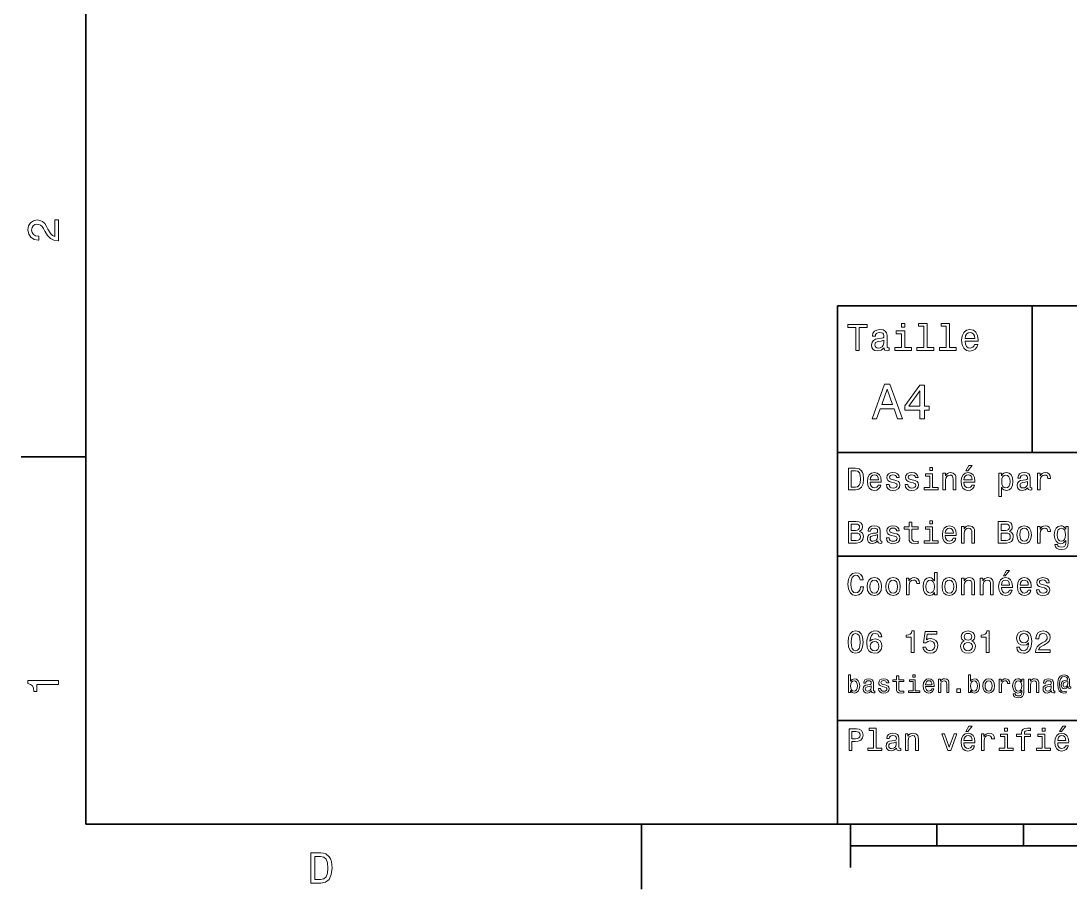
# Model space of a CAD drawing. Extents: x 0 to 297, y 0 to 210.
# Drawn here: x 2.5 to 124, y 2.5 to 103 of the extents above; entities that cross this region are included whole.
import ezdxf

# ---------------------------------------------------------------- set-up
doc = ezdxf.new("R2010")
doc.units = 0

msp = doc.modelspace()

# ---------------------------------------------------------------- linework, layer by layer
at = {"color": 7, "lineweight": 35}
for p, q in [((10, 200), (10, 10)), ((97, 10), (97, 70)), ((97, 70), (287, 70)), ((97, 53), (162, 53)), ((97, 41), (162, 41)), ((97, 22), (162, 22)), ((10, 10), (287, 10)), ((97, 10), (287, 10)), ((98.5, 7.5), (198.5, 7.5))]:
    msp.add_line(p, q, dxfattribs=at)
at = {"color": 7, "lineweight": 35, "ltscale": 0.425}
msp.add_line((119.5, 53), (119.5, 70), dxfattribs=at)
at = {"color": 7, "lineweight": 35, "ltscale": 0.1875}
for p, q in [((10, 52.5), (2.5, 52.5)), ((74.300003, 10), (74.300003, 2.5))]:
    msp.add_line(p, q, dxfattribs=at)
at = {"color": 7, "lineweight": 35, "ltscale": 0.125}
msp.add_line((98.5, 10), (98.5, 5), dxfattribs=at)
at = {"color": 7, "lineweight": 35, "ltscale": 0.0625}
for p, q in [((108.5, 10), (108.5, 7.5)), ((118.5, 10), (118.5, 7.5))]:
    msp.add_line(p, q, dxfattribs=at)
at = {"color": 7, "lineweight": 13}
for points in [[(6.833213, 77.519447), (6.833213, 79.925072), (6.399496, 79.925072), (6.399496, 78.023773), (6.162464, 78.129684), (5.965778, 78.311241), (5.607709, 78.871033), (5.456412, 79.168587), (5.239553, 79.501442), (4.987392, 79.738472), (4.689842, 79.874641), (4.351945, 79.925072), (3.928314, 79.839333), (3.595461, 79.602303), (3.383646, 79.239189), (3.307997, 78.770172), (3.393732, 78.286018), (3.630764, 77.91787), (4.009006, 77.680832), (4.508286, 77.600143), (4.578891, 77.600143), (4.578891, 78.059074), (4.538545, 78.059074), (4.195605, 78.104462), (3.943444, 78.240631), (3.782061, 78.457489), (3.726585, 78.744957), (3.777017, 79.03746), (3.903098, 79.254318), (4.099784, 79.395531), (4.346902, 79.445961), (4.578891, 79.41066), (4.775577, 79.314842), (4.947046, 79.153458), (5.098343, 78.931557), (5.259727, 78.634003), (5.572406, 78.139771), (5.90526, 77.791786), (6.308718, 77.585014), (6.818084, 77.519447)], [(99.102303, 64.837173), (99.5, 64.837173), (99.5, 67.47406), (100.407784, 67.47406), (100.407784, 67.837173), (98.190201, 67.837173), (98.190201, 67.47406), (99.102303, 67.47406)], [(102.387611, 65.139771), (102.387611, 65.126801), (102.409225, 64.979828), (102.47406, 64.876076), (102.746399, 64.793945), (102.958214, 64.828529), (102.958214, 65.122475), (102.867432, 65.109505), (102.746399, 65.165703), (102.724785, 65.338615), (102.724785, 66.540344), (102.672913, 66.84726), (102.521614, 67.0634), (102.257927, 67.193085), (101.886169, 67.240631), (101.523056, 67.188759), (101.255043, 67.041786), (101.086456, 66.812675), (101.030258, 66.510086), (101.030258, 66.484146), (101.371758, 66.484146), (101.402016, 66.665703), (101.497116, 66.795387), (101.65274, 66.873199), (101.873199, 66.903458), (102.085014, 66.881844), (102.236313, 66.817001), (102.327087, 66.704605), (102.357346, 66.548988), (102.340057, 66.367432), (102.270897, 66.276657), (102.097984, 66.233429), (101.773773, 66.198845), (101.402016, 66.121033), (101.138329, 65.982704), (100.982712, 65.766571), (100.935158, 65.446686), (100.978386, 65.161385), (101.112389, 64.949562), (101.328529, 64.815559), (101.626801, 64.768013), (102.028816, 64.858788)], [(104.773773, 65.157059), (104.773773, 67.080688), (103.796829, 67.080688), (103.796829, 66.756485), (104.393372, 66.756485), (104.393372, 65.157059), (103.615273, 65.157059), (103.615273, 64.837173), (105.560516, 64.837173), (105.560516, 65.157059)], [(104.786743, 67.940918), (104.384727, 67.940918), (104.384727, 67.508644), (104.786743, 67.508644)], [(106.969742, 67.621033), (106.969742, 65.157059), (106.187317, 65.157059), (106.187317, 64.837173), (108.128242, 64.837173), (108.128242, 65.157059), (107.350143, 65.157059), (107.350143, 67.940918), (106.373199, 67.940918), (106.373199, 67.621033)], [(109.572044, 67.621033), (109.572044, 65.157059), (108.789627, 65.157059), (108.789627, 64.837173), (110.730545, 64.837173), (110.730545, 65.157059), (109.952454, 65.157059), (109.952454, 67.940918), (108.975502, 67.940918), (108.975502, 67.621033)], [(111.750717, 65.887604), (113.272339, 65.887604), (113.276657, 66.064842), (113.207497, 66.561958), (113.017288, 66.933716), (112.714699, 67.158501), (112.312683, 67.240631), (111.919312, 67.154175), (111.616714, 66.912102), (111.422188, 66.51873), (111.353027, 66), (111.41787, 65.4683), (111.612396, 65.079247), (111.91066, 64.837173), (112.299713, 64.755043), (112.636887, 64.811234), (112.913544, 64.958214), (113.116714, 65.191643), (113.233429, 65.502876), (112.857346, 65.502876), (112.779541, 65.329971), (112.667145, 65.200287), (112.34726, 65.096542), (112.100868, 65.144089), (111.914986, 65.295387), (111.793945, 65.541786), (111.750717, 65.874634)], [(111.750717, 66.207489), (111.798271, 66.50576), (111.914986, 66.726219), (112.092216, 66.860229), (112.325653, 66.907776), (112.554756, 66.860229), (112.731987, 66.726219), (112.840057, 66.50576), (112.878967, 66.207489)], [(102.344383, 65.649857), (102.292511, 65.425072), (102.154182, 65.252159), (101.946686, 65.139771), (101.691643, 65.100861), (101.527374, 65.122475), (101.41066, 65.191643), (101.337173, 65.312675), (101.315559, 65.481262), (101.332855, 65.632561), (101.402016, 65.740631), (101.678673, 65.861671), (102.028816, 65.913544), (102.344383, 66.017288)], [(100.982712, 56.9049), (101.51297, 56.9049), (101.933716, 58.080692), (103.530258, 58.080692), (103.951012, 56.9049), (104.492798, 56.9049), (103.028816, 60.910664), (102.440926, 60.910664)], [(106.521614, 56.9049), (107.040344, 56.9049), (107.040344, 57.896255), (107.610954, 57.896255), (107.610954, 58.357349), (107.040344, 58.357349), (107.040344, 60.818443), (106.515854, 60.818443), (104.763687, 58.403458), (104.763687, 57.896255), (106.521614, 57.896255)], [(102.118156, 58.570606), (102.734871, 60.334293), (103.351585, 58.570606)], [(105.247841, 58.357349), (106.521614, 60.149857), (106.521614, 58.357349)], [(99.080688, 51.190563), (98.248558, 51.190563), (98.248558, 48.690563), (99.080688, 48.690563), (99.473343, 48.769814), (99.765129, 49.011169), (99.945244, 49.40382), (100.010086, 49.940563), (99.952446, 50.488113), (99.880402, 50.70425), (99.779541, 50.877163), (99.487755, 51.111313), (99.296829, 51.168949)], [(107.992798, 51.27702), (107.657784, 51.27702), (107.657784, 50.916786), (107.992798, 50.916786)], [(111.84726, 50.88797), (112.059799, 50.88797), (112.560516, 51.500362), (112.207489, 51.500362)], [(99.055473, 50.891571), (99.329254, 50.837536), (99.516571, 50.671829), (99.628242, 50.376442), (99.664268, 49.940563), (99.624641, 49.519093), (99.51297, 49.223705), (99.322044, 49.047192), (99.055473, 48.989555), (98.583572, 48.989555), (98.583572, 50.891571)], [(100.784584, 49.565922), (102.052597, 49.565922), (102.056198, 49.713619), (101.998558, 50.127884), (101.840057, 50.437683), (101.587898, 50.625), (101.252884, 50.693443), (100.925072, 50.621399), (100.672913, 50.41967), (100.510803, 50.091862), (100.453171, 49.659584), (100.507202, 49.216499), (100.669312, 48.892292), (100.91787, 48.690563), (101.242073, 48.62212), (101.523056, 48.668949), (101.753601, 48.791428), (101.922913, 48.98595), (102.020172, 49.245319), (101.706772, 49.245319), (101.64193, 49.101227), (101.548271, 48.993156), (101.2817, 48.9067), (101.07637, 48.946327), (100.921471, 49.072407), (100.820602, 49.27774), (100.784584, 49.555115)], [(100.784584, 49.832493), (100.824211, 50.081055), (100.921471, 50.264771), (101.069168, 50.376442), (101.263687, 50.416069), (101.454613, 50.376442), (101.602303, 50.264771), (101.69236, 50.081055), (101.724785, 49.832493)], [(103.623199, 49.818085), (103.317001, 49.890129), (103.090057, 49.972984), (103.014412, 50.142292), (103.036026, 50.261169), (103.111671, 50.347622), (103.234146, 50.401657), (103.41066, 50.423271), (103.579971, 50.401657), (103.713257, 50.336815), (103.799713, 50.239555), (103.835732, 50.109871), (104.145531, 50.109871), (104.145531, 50.117077), (104.091499, 50.351227), (103.943802, 50.534943), (103.713257, 50.650219), (103.41066, 50.693443), (103.104469, 50.650219), (102.881126, 50.531342), (102.740631, 50.354828), (102.697403, 50.131485), (102.729828, 49.915348), (102.830688, 49.76405), (102.996399, 49.655983), (103.237755, 49.580334), (103.590775, 49.493877), (103.806915, 49.40382), (103.864555, 49.331772), (103.886169, 49.223705), (103.853745, 49.09042), (103.767288, 48.989555), (103.626801, 48.924713), (103.439484, 48.903099), (103.241356, 48.924713), (103.09726, 49.000362), (103, 49.122841), (102.960373, 49.292149), (102.654175, 49.292149), (102.704613, 49.003963), (102.852303, 48.795029), (103.086456, 48.668949), (103.41066, 48.62212), (103.749283, 48.668949), (103.997841, 48.795029), (104.149139, 48.996758), (104.203171, 49.259727), (104.163544, 49.486671), (104.051872, 49.641571), (103.868156, 49.742435)], [(105.791786, 49.818085), (105.485588, 49.890129), (105.258644, 49.972984), (105.182999, 50.142292), (105.204613, 50.261169), (105.280258, 50.347622), (105.40274, 50.401657), (105.579254, 50.423271), (105.748558, 50.401657), (105.881844, 50.336815), (105.9683, 50.239555), (106.004326, 50.109871), (106.314117, 50.109871), (106.314117, 50.117077), (106.260086, 50.351227), (106.112396, 50.534943), (105.881844, 50.650219), (105.579254, 50.693443), (105.273056, 50.650219), (105.049713, 50.531342), (104.909225, 50.354828), (104.865997, 50.131485), (104.898415, 49.915348), (104.999283, 49.76405), (105.164986, 49.655983), (105.406342, 49.580334), (105.759369, 49.493877), (105.975502, 49.40382), (106.033142, 49.331772), (106.054756, 49.223705), (106.022339, 49.09042), (105.935883, 48.989555), (105.795387, 48.924713), (105.60807, 48.903099), (105.409943, 48.924713), (105.265854, 49.000362), (105.168587, 49.122841), (105.12896, 49.292149), (104.822769, 49.292149), (104.873199, 49.003963), (105.020897, 48.795029), (105.255043, 48.668949), (105.579254, 48.62212), (105.91787, 48.668949), (106.166428, 48.795029), (106.317726, 48.996758), (106.371758, 49.259727), (106.33213, 49.486671), (106.220459, 49.641571), (106.036743, 49.742435)], [(107.981987, 48.957134), (107.981987, 50.560158), (107.16787, 50.560158), (107.16787, 50.289986), (107.664986, 50.289986), (107.664986, 48.957134), (107.016571, 48.957134), (107.016571, 48.690563), (108.637611, 48.690563), (108.637611, 48.957134)], [(109.181557, 48.690563), (109.498558, 48.690563), (109.498558, 49.807278), (109.530983, 50.063042), (109.635445, 50.250362), (109.797546, 50.365635), (110.013687, 50.408863), (110.1866, 50.372841), (110.29467, 50.275578), (110.348701, 50.113472), (110.366714, 49.897335), (110.366714, 48.690563), (110.683716, 48.690563), (110.683716, 49.962177), (110.669312, 50.217941), (110.604469, 50.430477), (110.39193, 50.625), (110.060516, 50.693443), (109.876801, 50.668228), (109.721901, 50.599785), (109.588615, 50.484512), (109.484146, 50.329613), (109.484146, 50.625), (109.181557, 50.625)], [(111.627518, 49.565922), (112.895531, 49.565922), (112.899132, 49.713619), (112.841499, 50.127884), (112.682999, 50.437683), (112.430832, 50.625), (112.095825, 50.693443), (111.768013, 50.621399), (111.515854, 50.41967), (111.353745, 50.091862), (111.296112, 49.659584), (111.350143, 49.216499), (111.512245, 48.892292), (111.760803, 48.690563), (112.085014, 48.62212), (112.365997, 48.668949), (112.596542, 48.791428), (112.765854, 48.98595), (112.863113, 49.245319), (112.549713, 49.245319), (112.484871, 49.101227), (112.391212, 48.993156), (112.124641, 48.9067), (111.919312, 48.946327), (111.764412, 49.072407), (111.663544, 49.27774), (111.627518, 49.555115)], [(111.627518, 49.832493), (111.667145, 50.081055), (111.764412, 50.264771), (111.912102, 50.376442), (112.106628, 50.416069), (112.297546, 50.376442), (112.445244, 50.264771), (112.535301, 50.081055), (112.567726, 49.832493)], [(115.986313, 50.326012), (115.986313, 50.625), (115.669312, 50.625), (115.669312, 47.941284), (115.986313, 47.941284), (115.986313, 48.98595), (116.097984, 48.816643), (116.22406, 48.704971), (116.541069, 48.62212), (116.843658, 48.690563), (117.081413, 48.895893), (117.236313, 49.2201), (117.293945, 49.659584), (117.236313, 50.095463), (117.081413, 50.41967), (116.843658, 50.621399), (116.541069, 50.693443), (116.368156, 50.671829), (116.220459, 50.603386), (116.094383, 50.488113)], [(116.48703, 48.9067), (116.274498, 48.953533), (116.119598, 49.097622), (116.022339, 49.331772), (115.989914, 49.659584), (116.022339, 49.983791), (116.119598, 50.217941), (116.274498, 50.358429), (116.48703, 50.408863), (116.681557, 50.358429), (116.836456, 50.21434), (116.933716, 49.98019), (116.969742, 49.659584), (116.933716, 49.335377), (116.836456, 49.097622), (116.681557, 48.953533)], [(119.005043, 48.942726), (119.005043, 48.931919), (119.023056, 48.809441), (119.077087, 48.722984), (119.304031, 48.654541), (119.480545, 48.683357), (119.480545, 48.928314), (119.4049, 48.917507), (119.304031, 48.96434), (119.286026, 49.108429), (119.286026, 50.109871), (119.242798, 50.365635), (119.116714, 50.54575), (118.896973, 50.65382), (118.587173, 50.693443), (118.284584, 50.650219), (118.061241, 50.52774), (117.920746, 50.336815), (117.873917, 50.084656), (117.873917, 50.063042), (118.158501, 50.063042), (118.183716, 50.21434), (118.26297, 50.322407), (118.392654, 50.387249), (118.57637, 50.412464), (118.752884, 50.394455), (118.878967, 50.34042), (118.954613, 50.246758), (118.979828, 50.117077), (118.965416, 49.965778), (118.907784, 49.890129), (118.763687, 49.854107), (118.493515, 49.825291), (118.183716, 49.760448), (117.963974, 49.645176), (117.834297, 49.465057), (117.79467, 49.19849), (117.830688, 48.960735), (117.942368, 48.784222), (118.122482, 48.67255), (118.37104, 48.632927), (118.706055, 48.708576)], [(120.143372, 48.690563), (120.460373, 48.690563), (120.460373, 49.796471), (120.492798, 50.063042), (120.590057, 50.253963), (120.748558, 50.369236), (120.961098, 50.408863), (121.119598, 50.383648), (121.238472, 50.3116), (121.310516, 50.189121), (121.335739, 50.023415), (121.656342, 50.023415), (121.613113, 50.315205), (121.49424, 50.524136), (121.296112, 50.650219), (121.02594, 50.693443), (120.842224, 50.664627), (120.683716, 50.592579), (120.543228, 50.4701), (120.431557, 50.304398), (120.431557, 50.625), (120.143372, 50.625)], [(118.969025, 49.367798), (118.925797, 49.180477), (118.810516, 49.036385), (118.637611, 48.942726), (118.425072, 48.910305), (118.288185, 48.928314), (118.190926, 48.98595), (118.129684, 49.086815), (118.111671, 49.227306), (118.126083, 49.353386), (118.183716, 49.443443), (118.414268, 49.544312), (118.706055, 49.587536), (118.969025, 49.673992)], [(99.534584, 43.881844), (99.786743, 44.090778), (99.851585, 44.231266), (99.873199, 44.404179), (99.82637, 44.674351), (99.685883, 44.868874), (99.458931, 44.987751), (99.14193, 45.030979), (98.252159, 45.030979), (98.252159, 42.530979), (99.19236, 42.530979), (99.527374, 42.581413), (99.77594, 42.729107), (99.930832, 42.963257), (99.984871, 43.280258), (99.952446, 43.492794), (99.865997, 43.669308), (99.725502, 43.798992)], [(105.269455, 44.130402), (105.269455, 43.161381), (105.291069, 42.84798), (105.39193, 42.631844), (105.593658, 42.505764), (105.935883, 42.462536), (106.310516, 42.480545), (106.310516, 42.754322), (106.036743, 42.732708), (105.788185, 42.761528), (105.6549, 42.851585), (105.59726, 43.00288), (105.586456, 43.215416), (105.586456, 44.130402), (106.310516, 44.130402), (106.310516, 44.400574), (105.586456, 44.400574), (105.586456, 44.966137), (105.269455, 44.966137), (105.269455, 44.400574), (104.721901, 44.400574), (104.721901, 44.130402)], [(107.992798, 45.117435), (107.657784, 45.117435), (107.657784, 44.757202), (107.992798, 44.757202)], [(116.883286, 43.881844), (117.135445, 44.090778), (117.200287, 44.231266), (117.221901, 44.404179), (117.175072, 44.674351), (117.034584, 44.868874), (116.807632, 44.987751), (116.490631, 45.030979), (115.600861, 45.030979), (115.600861, 42.530979), (116.541069, 42.530979), (116.876083, 42.581413), (117.124641, 42.729107), (117.279541, 42.963257), (117.333572, 43.280258), (117.301155, 43.492794), (117.214699, 43.669308), (117.074203, 43.798992)], [(99.073486, 43.993515), (98.583572, 43.993515), (98.583572, 44.731987), (99.102303, 44.731987), (99.296829, 44.710373), (99.433716, 44.645531), (99.516571, 44.533859), (99.545387, 44.368156), (99.51297, 44.20245), (99.426514, 44.087173), (99.278816, 44.015129)], [(101.656342, 42.783142), (101.656342, 42.772335), (101.674355, 42.649857), (101.728386, 42.5634), (101.95533, 42.494957), (102.131844, 42.523773), (102.131844, 42.76873), (102.056198, 42.757923), (101.95533, 42.804756), (101.937317, 42.948845), (101.937317, 43.950287), (101.894089, 44.206051), (101.768013, 44.386166), (101.548271, 44.494236), (101.238472, 44.533859), (100.935883, 44.490635), (100.71254, 44.368156), (100.572044, 44.177231), (100.525215, 43.925072), (100.525215, 43.903458), (100.809799, 43.903458), (100.835014, 44.054756), (100.914268, 44.162823), (101.043945, 44.227665), (101.227669, 44.25288), (101.404175, 44.234871), (101.530258, 44.180836), (101.605911, 44.087173), (101.631126, 43.957493), (101.616714, 43.806194), (101.559074, 43.730545), (101.414986, 43.694523), (101.144814, 43.665707), (100.835014, 43.600864), (100.615273, 43.485592), (100.485588, 43.305473), (100.445969, 43.038906), (100.481987, 42.801151), (100.593658, 42.624638), (100.773773, 42.512966), (101.022331, 42.473343), (101.357346, 42.548992)], [(103.623199, 43.658501), (103.317001, 43.730545), (103.090057, 43.8134), (103.014412, 43.982708), (103.036026, 44.101585), (103.111671, 44.188038), (103.234146, 44.242073), (103.41066, 44.263687), (103.579971, 44.242073), (103.713257, 44.177231), (103.799713, 44.079971), (103.835732, 43.950287), (104.145531, 43.950287), (104.145531, 43.957493), (104.091499, 44.191643), (103.943802, 44.375359), (103.713257, 44.490635), (103.41066, 44.533859), (103.104469, 44.490635), (102.881126, 44.371758), (102.740631, 44.195244), (102.697403, 43.971901), (102.729828, 43.755764), (102.830688, 43.604465), (102.996399, 43.496399), (103.237755, 43.42075), (103.590775, 43.334293), (103.806915, 43.244236), (103.864555, 43.172188), (103.886169, 43.064121), (103.853745, 42.930836), (103.767288, 42.829971), (103.626801, 42.765129), (103.439484, 42.743515), (103.241356, 42.765129), (103.09726, 42.840778), (103, 42.963257), (102.960373, 43.132565), (102.654175, 43.132565), (102.704613, 42.844379), (102.852303, 42.635445), (103.086456, 42.509365), (103.41066, 42.462536), (103.749283, 42.509365), (103.997841, 42.635445), (104.149139, 42.837173), (104.203171, 43.100143), (104.163544, 43.327087), (104.051872, 43.481987), (103.868156, 43.582851)], [(107.981987, 42.79755), (107.981987, 44.400574), (107.16787, 44.400574), (107.16787, 44.130402), (107.664986, 44.130402), (107.664986, 42.79755), (107.016571, 42.79755), (107.016571, 42.530979), (108.637611, 42.530979), (108.637611, 42.79755)], [(109.458931, 43.406338), (110.726944, 43.406338), (110.730545, 43.554035), (110.672913, 43.9683), (110.514412, 44.278099), (110.262245, 44.465416), (109.927231, 44.533859), (109.599426, 44.461815), (109.34726, 44.260086), (109.185158, 43.932278), (109.127518, 43.5), (109.181557, 43.056915), (109.343658, 42.732708), (109.592216, 42.530979), (109.916428, 42.462536), (110.197403, 42.509365), (110.427956, 42.631844), (110.59726, 42.826366), (110.694527, 43.085735), (110.381126, 43.085735), (110.316284, 42.941643), (110.222626, 42.833572), (109.956055, 42.747116), (109.750717, 42.786743), (109.595825, 42.912823), (109.494957, 43.118156), (109.458931, 43.395531)], [(109.458931, 43.672909), (109.498558, 43.921471), (109.595825, 44.105186), (109.743515, 44.216858), (109.938042, 44.256485), (110.12896, 44.216858), (110.276657, 44.105186), (110.366714, 43.921471), (110.399139, 43.672909)], [(111.350143, 42.530979), (111.667145, 42.530979), (111.667145, 43.647694), (111.69957, 43.903458), (111.804031, 44.090778), (111.966141, 44.206051), (112.182274, 44.249279), (112.355186, 44.213257), (112.463257, 44.115993), (112.517288, 43.953888), (112.535301, 43.737751), (112.535301, 42.530979), (112.852303, 42.530979), (112.852303, 43.802593), (112.837898, 44.058357), (112.773056, 44.270893), (112.560516, 44.465416), (112.229103, 44.533859), (112.045387, 44.508644), (111.890488, 44.440201), (111.757202, 44.324928), (111.65274, 44.170029), (111.65274, 44.465416), (111.350143, 44.465416)], [(116.422188, 43.993515), (115.932281, 43.993515), (115.932281, 44.731987), (116.451012, 44.731987), (116.645531, 44.710373), (116.782425, 44.645531), (116.865273, 44.533859), (116.894089, 44.368156), (116.861671, 44.20245), (116.775215, 44.087173), (116.627518, 44.015129)], [(117.762253, 43.496399), (117.819885, 43.056915), (117.985596, 42.732708), (118.248558, 42.530979), (118.601585, 42.462536), (118.951012, 42.530979), (119.213974, 42.729107), (119.379684, 43.053314), (119.440926, 43.496399), (119.379684, 43.935879), (119.213974, 44.263687), (118.951012, 44.461815), (118.601585, 44.533859), (118.248558, 44.461815), (117.985596, 44.260086), (117.819885, 43.935879)], [(118.086456, 43.5), (118.118881, 43.824207), (118.219742, 44.058357), (118.381844, 44.20245), (118.601585, 44.25288), (118.817726, 44.20245), (118.979828, 44.061958), (119.080688, 43.824207), (119.116714, 43.5), (119.080688, 43.172188), (118.979828, 42.934437), (118.817726, 42.790344), (118.601585, 42.743515), (118.381844, 42.790344), (118.219742, 42.934437), (118.118881, 43.172188)], [(120.143372, 42.530979), (120.460373, 42.530979), (120.460373, 43.636887), (120.492798, 43.903458), (120.590057, 44.094379), (120.748558, 44.209652), (120.961098, 44.249279), (121.119598, 44.224064), (121.238472, 44.152016), (121.310516, 44.029537), (121.335739, 43.863831), (121.656342, 43.863831), (121.613113, 44.155621), (121.49424, 44.364552), (121.296112, 44.490635), (121.02594, 44.533859), (120.842224, 44.505043), (120.683716, 44.432995), (120.543228, 44.310516), (120.431557, 44.144814), (120.431557, 44.465416), (120.143372, 44.465416)], [(123.698853, 42.617435), (123.698853, 44.465416), (123.396255, 44.465416), (123.396255, 44.152016), (123.147697, 44.4366), (122.996399, 44.508644), (122.827087, 44.533859), (122.520897, 44.461815), (122.283142, 44.260086), (122.128242, 43.935879), (122.074211, 43.5), (122.128242, 43.060516), (122.283142, 42.736309), (122.520897, 42.530979), (122.827087, 42.462536), (123, 42.487751), (123.144096, 42.552593), (123.396255, 42.826366), (123.396255, 42.552593), (123.367439, 42.336456), (123.288185, 42.181557), (123.136887, 42.091499), (122.909943, 42.059078), (122.711823, 42.080692), (122.571327, 42.134727), (122.48848, 42.228386), (122.463257, 42.354465), (122.157059, 42.354465), (122.157059, 42.340057), (122.203896, 42.109509), (122.347984, 41.9366), (122.578537, 41.824928), (122.891937, 41.785301), (123.266571, 41.839336), (123.515137, 41.990635), (123.655624, 42.253601)], [(122.402023, 43.5), (122.434441, 43.820606), (122.5317, 44.058357), (122.682999, 44.198845), (122.884727, 44.249279), (123.097267, 44.198845), (123.255768, 44.058357), (123.353027, 43.820606), (123.389053, 43.5), (123.353027, 43.172188), (123.255768, 42.938038), (123.097267, 42.793949), (122.884727, 42.747116), (122.682999, 42.793949), (122.5317, 42.938038), (122.434441, 43.175793)], [(99.15274, 42.829971), (98.583572, 42.829971), (98.583572, 43.690922), (99.120316, 43.690922), (99.34726, 43.665707), (99.509369, 43.590057), (99.606628, 43.460373), (99.639046, 43.273052), (99.606628, 43.074928), (99.516571, 42.938038), (99.365273, 42.855186)], [(101.620316, 43.208214), (101.577087, 43.020893), (101.461815, 42.876801), (101.288902, 42.783142), (101.07637, 42.750721), (100.939484, 42.76873), (100.842216, 42.826366), (100.780983, 42.927231), (100.76297, 43.067722), (100.777374, 43.193802), (100.835014, 43.283859), (101.065559, 43.384727), (101.357346, 43.427952), (101.620316, 43.514408)], [(116.501442, 42.829971), (115.932281, 42.829971), (115.932281, 43.690922), (116.469025, 43.690922), (116.695969, 43.665707), (116.85807, 43.590057), (116.95533, 43.460373), (116.987755, 43.273052), (116.95533, 43.074928), (116.865273, 42.938038), (116.713974, 42.855186)], [(99.66787, 37.460373), (99.595818, 37.15778), (99.476944, 36.941643), (99.311241, 36.808357), (99.116714, 36.765129), (98.882568, 36.829971), (98.698845, 37.024494), (98.57637, 37.341499), (98.536743, 37.780979), (98.57637, 38.216858), (98.695244, 38.537464), (98.87896, 38.731987), (99.116714, 38.80043), (99.289627, 38.764408), (99.437317, 38.663544), (99.552597, 38.501442), (99.631844, 38.278099), (99.97406, 38.278099), (99.865997, 38.620316), (99.678673, 38.879681), (99.422913, 39.041786), (99.116714, 39.099422), (98.734871, 39.009365), (98.443085, 38.757202), (98.25576, 38.342937), (98.190926, 37.780979), (98.25576, 37.219021), (98.443085, 36.804756), (98.734871, 36.548992), (99.116714, 36.462536), (99.451729, 36.530979), (99.721901, 36.721901), (99.912827, 37.035301), (100.013687, 37.460373)], [(108.201729, 36.829971), (108.201729, 36.530979), (108.51873, 36.530979), (108.51873, 39.117435), (108.20533, 39.117435), (108.20533, 38.170029), (107.963974, 38.443802), (107.816284, 38.508644), (107.646973, 38.533859), (107.340775, 38.461815), (107.103027, 38.260086), (106.948128, 37.935879), (106.894089, 37.5), (106.948128, 37.064121), (107.103027, 36.736309), (107.340775, 36.530979), (107.646973, 36.462536), (107.816284, 36.487751), (107.967575, 36.552593)], [(116.184441, 38.728386), (116.396973, 38.728386), (116.897697, 39.340778), (116.54467, 39.340778)], [(100.413544, 37.496399), (100.471184, 37.056915), (100.636887, 36.732708), (100.899857, 36.530979), (101.252884, 36.462536), (101.602303, 36.530979), (101.865273, 36.729107), (102.030983, 37.053314), (102.092216, 37.496399), (102.030983, 37.935879), (101.865273, 38.263687), (101.602303, 38.461815), (101.252884, 38.533859), (100.899857, 38.461815), (100.636887, 38.260086), (100.471184, 37.935879)], [(100.737755, 37.5), (100.770172, 37.824207), (100.87104, 38.058357), (101.033142, 38.20245), (101.252884, 38.25288), (101.469017, 38.20245), (101.631126, 38.061958), (101.731987, 37.824207), (101.768013, 37.5), (101.731987, 37.172188), (101.631126, 36.934437), (101.469017, 36.790344), (101.252884, 36.743515), (101.033142, 36.790344), (100.87104, 36.934437), (100.770172, 37.172188)], [(102.58213, 37.496399), (102.639771, 37.056915), (102.805473, 36.732708), (103.068443, 36.530979), (103.421471, 36.462536), (103.770897, 36.530979), (104.033859, 36.729107), (104.19957, 37.053314), (104.260803, 37.496399), (104.19957, 37.935879), (104.033859, 38.263687), (103.770897, 38.461815), (103.421471, 38.533859), (103.068443, 38.461815), (102.805473, 38.260086), (102.639771, 37.935879)], [(102.906342, 37.5), (102.938759, 37.824207), (103.039627, 38.058357), (103.201729, 38.20245), (103.421471, 38.25288), (103.637611, 38.20245), (103.799713, 38.061958), (103.900574, 37.824207), (103.9366, 37.5), (103.900574, 37.172188), (103.799713, 36.934437), (103.637611, 36.790344), (103.421471, 36.743515), (103.201729, 36.790344), (103.039627, 36.934437), (102.938759, 37.172188)], [(104.963257, 36.530979), (105.280258, 36.530979), (105.280258, 37.636887), (105.312683, 37.903458), (105.409943, 38.094379), (105.568443, 38.209652), (105.780983, 38.249279), (105.939484, 38.224064), (106.058357, 38.152016), (106.130402, 38.029537), (106.155617, 37.863831), (106.476227, 37.863831), (106.432999, 38.155621), (106.314117, 38.364552), (106.115997, 38.490635), (105.845825, 38.533859), (105.662102, 38.505043), (105.503601, 38.432995), (105.363113, 38.310516), (105.251442, 38.144814), (105.251442, 38.465416), (104.963257, 38.465416)], [(107.701012, 38.249279), (107.909943, 38.198845), (108.068443, 38.058357), (108.162102, 37.824207), (108.198128, 37.5), (108.162102, 37.172188), (108.068443, 36.938038), (107.909943, 36.793949), (107.701012, 36.747116), (107.502884, 36.793949), (107.351585, 36.938038), (107.250717, 37.175793), (107.2183, 37.5), (107.250717, 37.820606), (107.351585, 38.054756), (107.502884, 38.198845)], [(109.087898, 37.496399), (109.145531, 37.056915), (109.311241, 36.732708), (109.574203, 36.530979), (109.927231, 36.462536), (110.276657, 36.530979), (110.539627, 36.729107), (110.70533, 37.053314), (110.766571, 37.496399), (110.70533, 37.935879), (110.539627, 38.263687), (110.276657, 38.461815), (109.927231, 38.533859), (109.574203, 38.461815), (109.311241, 38.260086), (109.145531, 37.935879)], [(109.412102, 37.5), (109.444527, 37.824207), (109.545387, 38.058357), (109.707489, 38.20245), (109.927231, 38.25288), (110.143372, 38.20245), (110.305473, 38.061958), (110.406342, 37.824207), (110.44236, 37.5), (110.406342, 37.172188), (110.305473, 36.934437), (110.143372, 36.790344), (109.927231, 36.743515), (109.707489, 36.790344), (109.545387, 36.934437), (109.444527, 37.172188)], [(111.350143, 36.530979), (111.667145, 36.530979), (111.667145, 37.647694), (111.69957, 37.903458), (111.804031, 38.090778), (111.966141, 38.206051), (112.182274, 38.249279), (112.355186, 38.213257), (112.463257, 38.115993), (112.517288, 37.953888), (112.535301, 37.737751), (112.535301, 36.530979), (112.852303, 36.530979), (112.852303, 37.802593), (112.837898, 38.058357), (112.773056, 38.270893), (112.560516, 38.465416), (112.229103, 38.533859), (112.045387, 38.508644), (111.890488, 38.440201), (111.757202, 38.324928), (111.65274, 38.170029), (111.65274, 38.465416), (111.350143, 38.465416)], [(113.51873, 36.530979), (113.835732, 36.530979), (113.835732, 37.647694), (113.868156, 37.903458), (113.972626, 38.090778), (114.134727, 38.206051), (114.350861, 38.249279), (114.523773, 38.213257), (114.631844, 38.115993), (114.685883, 37.953888), (114.703888, 37.737751), (114.703888, 36.530979), (115.020889, 36.530979), (115.020889, 37.802593), (115.006485, 38.058357), (114.941643, 38.270893), (114.729111, 38.465416), (114.39769, 38.533859), (114.213974, 38.508644), (114.059082, 38.440201), (113.925789, 38.324928), (113.821327, 38.170029), (113.821327, 38.465416), (113.51873, 38.465416)], [(115.964699, 37.406338), (117.232712, 37.406338), (117.236313, 37.554035), (117.178673, 37.9683), (117.020172, 38.278099), (116.768013, 38.465416), (116.432999, 38.533859), (116.105186, 38.461815), (115.853027, 38.260086), (115.690918, 37.932278), (115.633286, 37.5), (115.687317, 37.056915), (115.849426, 36.732708), (116.097984, 36.530979), (116.422188, 36.462536), (116.703171, 36.509365), (116.933716, 36.631844), (117.103027, 36.826366), (117.200287, 37.085735), (116.886887, 37.085735), (116.822044, 36.941643), (116.728386, 36.833572), (116.461815, 36.747116), (116.256485, 36.786743), (116.101585, 36.912823), (116.000717, 37.118156), (115.964699, 37.395531)], [(115.964699, 37.672909), (116.004318, 37.921471), (116.101585, 38.105186), (116.249283, 38.216858), (116.443802, 38.256485), (116.634727, 38.216858), (116.782425, 38.105186), (116.872482, 37.921471), (116.9049, 37.672909)], [(118.133286, 37.406338), (119.401299, 37.406338), (119.4049, 37.554035), (119.34726, 37.9683), (119.188766, 38.278099), (118.9366, 38.465416), (118.601585, 38.533859), (118.273773, 38.461815), (118.021614, 38.260086), (117.859512, 37.932278), (117.801872, 37.5), (117.855911, 37.056915), (118.018013, 36.732708), (118.266571, 36.530979), (118.590775, 36.462536), (118.871758, 36.509365), (119.10231, 36.631844), (119.271614, 36.826366), (119.368881, 37.085735), (119.055481, 37.085735), (118.990631, 36.941643), (118.896973, 36.833572), (118.630402, 36.747116), (118.425072, 36.786743), (118.270172, 36.912823), (118.169312, 37.118156), (118.133286, 37.395531)], [(118.133286, 37.672909), (118.172913, 37.921471), (118.270172, 38.105186), (118.41787, 38.216858), (118.612396, 38.256485), (118.803314, 38.216858), (118.951012, 38.105186), (119.041069, 37.921471), (119.073486, 37.672909)], [(120.971901, 37.658501), (120.66571, 37.730545), (120.438766, 37.8134), (120.363113, 37.982708), (120.384727, 38.101585), (120.460373, 38.188038), (120.582855, 38.242073), (120.759369, 38.263687), (120.92868, 38.242073), (121.061966, 38.177231), (121.148415, 38.079971), (121.184441, 37.950287), (121.49424, 37.950287), (121.49424, 37.957493), (121.440201, 38.191643), (121.292511, 38.375359), (121.061966, 38.490635), (120.759369, 38.533859), (120.453171, 38.490635), (120.229828, 38.371758), (120.08934, 38.195244), (120.046112, 37.971901), (120.078529, 37.755764), (120.179398, 37.604465), (120.3451, 37.496399), (120.586456, 37.42075), (120.939484, 37.334293), (121.155624, 37.244236), (121.213257, 37.172188), (121.234871, 37.064121), (121.202454, 36.930836), (121.115997, 36.829971), (120.97551, 36.765129), (120.788185, 36.743515), (120.590057, 36.765129), (120.445969, 36.840778), (120.348709, 36.963257), (120.309082, 37.132565), (120.002884, 37.132565), (120.053314, 36.844379), (120.201012, 36.635445), (120.435158, 36.509365), (120.759369, 36.462536), (121.097984, 36.509365), (121.346542, 36.635445), (121.497841, 36.837173), (121.551872, 37.100143), (121.512253, 37.327087), (121.400574, 37.481987), (121.216858, 37.582851)], [(98.216141, 31.071325), (98.270172, 30.505762), (98.439484, 30.102304), (98.709656, 29.857347), (99.084297, 29.778097), (99.45533, 29.857347), (99.725502, 30.102304), (99.891212, 30.505762), (99.948845, 31.071325), (99.891212, 31.633286), (99.822769, 31.856628), (99.725502, 32.040344), (99.45533, 32.285301), (99.084297, 32.368156), (98.709656, 32.285301), (98.439484, 32.036743), (98.270172, 31.633286)], [(98.561958, 31.071325), (98.590775, 31.507204), (98.680832, 31.820604), (98.842941, 32.004322), (99.084297, 32.069164), (99.322044, 32.004322), (99.484146, 31.820604), (99.574211, 31.507204), (99.603027, 31.071325), (99.574211, 30.631844), (99.484146, 30.318443), (99.322044, 30.134726), (99.084297, 30.073486), (98.842941, 30.134726), (98.680832, 30.318443), (98.590775, 30.631844)], [(102.117432, 31.676512), (102.048988, 31.9683), (101.890488, 32.184437), (101.645531, 32.321323), (101.328529, 32.368156), (101.115997, 32.342937), (100.932274, 32.274494), (100.770172, 32.162823), (100.633286, 32.004322), (100.525215, 31.806194), (100.445969, 31.56484), (100.395531, 31.280258), (100.381126, 30.959654), (100.438759, 30.448126), (100.615273, 30.077089), (100.899857, 29.853746), (101.288902, 29.778097), (101.638329, 29.842939), (101.9049, 30.012247), (102.077812, 30.278818), (102.139046, 30.617435), (102.077812, 30.959654), (101.912102, 31.222622), (101.656342, 31.388329), (101.33934, 31.445965), (100.997116, 31.373919), (100.741356, 31.168587), (100.795387, 31.56484), (100.91066, 31.849422), (101.087173, 32.01873), (101.33213, 32.076366), (101.512245, 32.04755), (101.649132, 31.971901), (101.739197, 31.845821), (101.786026, 31.676512)], [(105.525215, 29.850143), (105.853027, 29.850143), (105.853027, 32.368156), (105.60807, 32.368156), (105.543228, 32.148415), (105.413544, 32.000721), (105.215416, 31.914265), (104.941643, 31.885447), (104.941643, 31.629683), (105.525215, 31.629683)], [(106.865273, 30.502161), (106.944527, 30.206772), (107.12104, 29.976225), (107.380402, 29.832132), (107.711815, 29.778097), (108.075645, 29.842939), (108.360229, 30.019451), (108.540344, 30.300432), (108.608788, 30.660662), (108.547546, 30.995676), (108.374641, 31.258644), (108.104469, 31.427954), (107.755043, 31.489193), (107.484871, 31.445965), (107.27594, 31.327089), (107.376801, 32.000721), (108.471901, 32.000721), (108.471901, 32.296108), (107.135445, 32.296108), (106.937317, 30.970461), (107.225502, 30.970461), (107.434441, 31.139769), (107.701012, 31.201008), (107.931557, 31.161383), (108.10807, 31.046108), (108.219742, 30.869596), (108.259369, 30.642651), (108.219742, 30.415705), (108.104469, 30.239193), (107.927956, 30.127522), (107.701012, 30.087896), (107.510086, 30.113111), (107.362396, 30.195965), (107.254326, 30.325647), (107.200287, 30.502161)], [(111.649139, 31.197405), (111.465416, 31.09654), (111.33934, 30.956051), (111.260086, 30.779539), (111.234871, 30.567001), (111.292511, 30.246397), (111.458214, 29.997837), (111.728386, 29.839336), (112.095825, 29.778097), (112.459656, 29.839336), (112.729828, 29.997837), (112.895531, 30.246397), (112.956772, 30.567001), (112.927956, 30.779539), (112.852303, 30.956051), (112.722626, 31.09654), (112.542511, 31.197405), (112.6866, 31.283861), (112.78746, 31.402737), (112.848701, 31.546829), (112.870316, 31.723343), (112.812683, 31.979107), (112.661385, 32.184437), (112.416428, 32.317722), (112.095825, 32.368156), (111.771614, 32.317722), (111.526657, 32.184437), (111.371758, 31.979107), (111.317726, 31.723343), (111.335732, 31.546829), (111.396973, 31.402737)], [(111.659943, 31.694523), (111.688759, 31.853025), (111.775215, 31.975504), (111.912102, 32.051151), (112.095825, 32.079971), (112.27594, 32.051151), (112.412827, 31.975504), (112.499283, 31.853025), (112.5317, 31.694523), (112.499283, 31.532419), (112.412827, 31.40634), (112.27594, 31.323486), (112.095825, 31.298271), (111.912102, 31.327089), (111.775215, 31.40634), (111.688759, 31.532419)], [(114.19957, 29.850143), (114.527374, 29.850143), (114.527374, 32.368156), (114.282425, 32.368156), (114.217575, 32.148415), (114.087898, 32.000721), (113.889771, 31.914265), (113.615997, 31.885447), (113.615997, 31.629683), (114.19957, 31.629683)], [(117.73703, 30.46974), (117.791069, 30.185158), (117.945969, 29.965418), (118.190926, 29.828529), (118.515129, 29.778097), (118.727669, 29.803314), (118.918587, 29.868155), (119.080688, 29.979826), (119.217583, 30.138329), (119.325653, 30.336454), (119.4049, 30.581411), (119.451729, 30.862391), (119.469742, 31.1866), (119.408501, 31.694523), (119.231987, 32.065559), (118.951012, 32.288902), (118.565567, 32.368156), (118.21254, 32.303314), (117.945969, 32.130402), (117.773056, 31.863832), (117.715424, 31.528818), (117.773056, 31.182997), (117.942368, 30.920029), (118.194527, 30.754322), (118.515129, 30.700287), (118.853745, 30.768732), (119.109512, 30.977665), (119.051872, 30.577808), (118.9366, 30.293226), (118.760086, 30.123919), (118.51873, 30.069883), (118.331413, 30.0951), (118.194527, 30.174351), (118.104469, 30.300432), (118.068443, 30.46974)], [(118.064842, 31.532419), (118.100868, 31.755764), (118.201729, 31.932276), (118.360229, 32.043949), (118.565567, 32.083572), (118.778099, 32.043949), (118.940201, 31.932276), (119.041069, 31.759365), (119.080688, 31.536022), (119.041069, 31.309076), (118.940201, 31.139769), (118.774498, 31.035301), (118.554756, 30.999279), (118.356628, 31.035301), (118.201729, 31.139769), (118.100868, 31.305475)], [(119.891212, 29.850143), (121.609512, 29.850143), (121.609512, 30.159943), (120.251442, 30.159943), (120.327087, 30.32925), (120.456772, 30.46974), (120.856628, 30.725504), (121.069168, 30.833572), (121.306915, 30.988472), (121.476227, 31.168587), (121.573486, 31.381123), (121.609512, 31.622478), (121.548271, 31.925072), (121.378967, 32.162823), (121.119598, 32.314121), (120.784584, 32.368156), (120.438766, 32.306915), (120.175797, 32.137608), (120.006485, 31.867435), (119.948853, 31.510807), (119.948853, 31.460375), (120.276657, 31.460375), (120.276657, 31.489193), (120.309082, 31.73415), (120.406342, 31.914265), (120.561241, 32.029537), (120.766571, 32.069164), (120.97551, 32.033142), (121.130402, 31.943083), (121.23127, 31.802593), (121.267288, 31.62608), (121.242081, 31.460375), (121.17363, 31.319883), (121.058357, 31.197405), (120.899857, 31.089336), (120.687317, 30.974062), (120.334297, 30.750719), (120.085739, 30.512968), (119.938042, 30.224783), (119.891212, 29.86095)], [(101.789627, 30.613832), (101.75, 30.386887), (101.649132, 30.213976), (101.48703, 30.098703), (101.285301, 30.062679), (101.072769, 30.098703), (100.91066, 30.210375), (100.806198, 30.383286), (100.773773, 30.610229), (100.809799, 30.833572), (100.91066, 31.002882), (101.07637, 31.11095), (101.299713, 31.150576), (101.49424, 31.11095), (101.649132, 31.006483), (101.75, 30.837175)], [(111.580688, 30.574207), (111.613113, 30.765129), (111.717575, 30.909222), (111.879684, 31.002882), (112.095825, 31.035301), (112.308357, 31.002882), (112.470459, 30.909222), (112.574928, 30.765129), (112.610947, 30.574207), (112.574928, 30.368876), (112.470459, 30.213976), (112.308357, 30.113111), (112.095825, 30.08069), (111.879684, 30.113111), (111.717575, 30.213976), (111.613113, 30.368876)], [(98.510086, 25.463978), (98.697403, 25.242075), (98.953888, 25.170031), (99.195969, 25.224785), (99.389046, 25.38905), (99.510086, 25.651299), (99.556198, 26), (99.510086, 26.348703), (99.386169, 26.60807), (99.195969, 26.769453), (98.953888, 26.827091), (98.700287, 26.752163), (98.596542, 26.659943), (98.510086, 26.536024), (98.510086, 27.293949), (98.256485, 27.293949), (98.256485, 25.224785), (98.510086, 25.224785)], [(100.925072, 25.426514), (100.925072, 25.417868), (100.939484, 25.319885), (100.982712, 25.250721), (101.164268, 25.195967), (101.305473, 25.219021), (101.305473, 25.414986), (101.244957, 25.406342), (101.164268, 25.443806), (101.149857, 25.559078), (101.149857, 26.360231), (101.115273, 26.564842), (101.014412, 26.708935), (100.838615, 26.795389), (100.590775, 26.827091), (100.348701, 26.792507), (100.170029, 26.694525), (100.05764, 26.541788), (100.020172, 26.340059), (100.020172, 26.322767), (100.247841, 26.322767), (100.268013, 26.443806), (100.331413, 26.53026), (100.435158, 26.582134), (100.58213, 26.602306), (100.723343, 26.587896), (100.824211, 26.54467), (100.884727, 26.469742), (100.9049, 26.365995), (100.893372, 26.244957), (100.84726, 26.184439), (100.731987, 26.155621), (100.515854, 26.132566), (100.268013, 26.080692), (100.092216, 25.988474), (99.988472, 25.844381), (99.956772, 25.631124), (99.985588, 25.440924), (100.074928, 25.299713), (100.219017, 25.210375), (100.41787, 25.178675), (100.685883, 25.239195)], [(102.498558, 26.126802), (102.253601, 26.184439), (102.072044, 26.250721), (102.011528, 26.386168), (102.028816, 26.48127), (102.08934, 26.550434), (102.187317, 26.59366), (102.328529, 26.610952), (102.463974, 26.59366), (102.570602, 26.541788), (102.639771, 26.463978), (102.668587, 26.360231), (102.916428, 26.360231), (102.916428, 26.365995), (102.873199, 26.553314), (102.755043, 26.700289), (102.570602, 26.792507), (102.328529, 26.827091), (102.083572, 26.792507), (101.9049, 26.697407), (101.792511, 26.556196), (101.757927, 26.377523), (101.783859, 26.204613), (101.864555, 26.083574), (101.997116, 25.99712), (102.190201, 25.9366), (102.472626, 25.867435), (102.645531, 25.795389), (102.691643, 25.737753), (102.708931, 25.651299), (102.682999, 25.54467), (102.613831, 25.463978), (102.501442, 25.412106), (102.351585, 25.394814), (102.193085, 25.412106), (102.077812, 25.472624), (102, 25.570606), (101.9683, 25.706053), (101.723343, 25.706053), (101.763687, 25.475506), (101.881844, 25.308359), (102.069168, 25.207495), (102.328529, 25.170031), (102.599426, 25.207495), (102.798271, 25.308359), (102.919312, 25.469742), (102.96254, 25.680117), (102.930832, 25.861673), (102.841499, 25.985592), (102.694527, 26.066284)], [(103.815559, 26.504324), (103.815559, 25.729107), (103.832855, 25.478388), (103.913544, 25.305477), (104.074928, 25.204613), (104.348701, 25.170031), (104.648415, 25.184439), (104.648415, 25.40346), (104.429398, 25.386168), (104.230545, 25.409224), (104.123917, 25.48127), (104.077812, 25.602306), (104.069168, 25.772335), (104.069168, 26.504324), (104.648415, 26.504324), (104.648415, 26.720463), (104.069168, 26.720463), (104.069168, 27.172913), (103.815559, 27.172913), (103.815559, 26.720463), (103.377518, 26.720463), (103.377518, 26.504324)], [(105.99424, 27.293949), (105.726227, 27.293949), (105.726227, 27.005764), (105.99424, 27.005764)], [(107.167145, 25.925074), (108.181557, 25.925074), (108.184441, 26.043228), (108.138329, 26.374641), (108.011528, 26.622478), (107.809799, 26.772335), (107.541786, 26.827091), (107.279541, 26.769453), (107.077812, 26.60807), (106.948128, 26.345821), (106.902016, 26), (106.945244, 25.645535), (107.074928, 25.386168), (107.273773, 25.224785), (107.533142, 25.170031), (107.757927, 25.207495), (107.94236, 25.305477), (108.077812, 25.461096), (108.155617, 25.668589), (107.9049, 25.668589), (107.853027, 25.553314), (107.778099, 25.46686), (107.564842, 25.397696), (107.400574, 25.429396), (107.276657, 25.53026), (107.195969, 25.694525), (107.167145, 25.916428)], [(108.680115, 25.224785), (108.933716, 25.224785), (108.933716, 26.118156), (108.959656, 26.322767), (109.043228, 26.472624), (109.172913, 26.564842), (109.345825, 26.599424), (109.484146, 26.570606), (109.570602, 26.492796), (109.613831, 26.363113), (109.628242, 26.190203), (109.628242, 25.224785), (109.881844, 25.224785), (109.881844, 26.242077), (109.870316, 26.446688), (109.818443, 26.616716), (109.648415, 26.772335), (109.383286, 26.827091), (109.236313, 26.806917), (109.112389, 26.752163), (109.00576, 26.659943), (108.922188, 26.536024), (108.922188, 26.772335), (108.680115, 26.772335)], [(112.389046, 25.463978), (112.57637, 25.242075), (112.832855, 25.170031), (113.074928, 25.224785), (113.268013, 25.38905), (113.389046, 25.651299), (113.435158, 26), (113.389046, 26.348703), (113.265129, 26.60807), (113.074928, 26.769453), (112.832855, 26.827091), (112.579247, 26.752163), (112.475502, 26.659943), (112.389046, 26.536024), (112.389046, 27.293949), (112.135445, 27.293949), (112.135445, 25.224785), (112.389046, 25.224785)], [(113.809799, 25.99712), (113.855904, 25.645535), (113.988472, 25.386168), (114.198845, 25.224785), (114.481262, 25.170031), (114.760803, 25.224785), (114.971176, 25.383286), (115.103745, 25.642653), (115.15274, 25.99712), (115.103745, 26.348703), (114.971176, 26.610952), (114.760803, 26.769453), (114.481262, 26.827091), (114.198845, 26.769453), (113.988472, 26.60807), (113.855904, 26.348703)], [(115.714691, 25.224785), (115.9683, 25.224785), (115.9683, 26.10951), (115.994232, 26.322767), (116.072044, 26.475506), (116.198845, 26.567724), (116.368874, 26.599424), (116.495674, 26.579252), (116.590775, 26.521614), (116.648415, 26.423632), (116.668587, 26.291067), (116.925072, 26.291067), (116.890488, 26.524496), (116.795387, 26.691643), (116.636887, 26.792507), (116.420746, 26.827091), (116.273773, 26.804035), (116.146973, 26.746399), (116.034576, 26.648417), (115.945244, 26.515852), (115.945244, 26.772335), (115.714691, 26.772335)], [(118.559074, 25.293949), (118.559074, 26.772335), (118.317001, 26.772335), (118.317001, 26.521614), (118.118156, 26.749281), (117.997116, 26.806917), (117.861671, 26.827091), (117.616714, 26.769453), (117.426514, 26.60807), (117.302597, 26.348703), (117.259369, 26), (117.302597, 25.648417), (117.426514, 25.38905), (117.616714, 25.224785), (117.861671, 25.170031), (118, 25.190203), (118.115273, 25.242075), (118.317001, 25.461096), (118.317001, 25.242075), (118.293945, 25.069166), (118.230545, 24.945246), (118.109512, 24.873199), (117.927948, 24.847263), (117.769455, 24.864553), (117.657059, 24.907782), (117.590775, 24.98271), (117.570602, 25.083574), (117.325645, 25.083574), (117.325645, 25.072046), (117.363113, 24.887609), (117.478386, 24.749281), (117.662827, 24.659943), (117.913544, 24.628242), (118.213257, 24.671471), (118.412102, 24.792509), (118.52449, 25.002882)], [(119.08934, 25.224785), (119.342941, 25.224785), (119.342941, 26.118156), (119.368874, 26.322767), (119.452454, 26.472624), (119.58213, 26.564842), (119.755043, 26.599424), (119.893372, 26.570606), (119.979828, 26.492796), (120.023056, 26.363113), (120.03746, 26.190203), (120.03746, 25.224785), (120.291061, 25.224785), (120.291061, 26.242077), (120.279541, 26.446688), (120.227661, 26.616716), (120.057632, 26.772335), (119.792511, 26.827091), (119.645531, 26.806917), (119.521614, 26.752163), (119.414986, 26.659943), (119.331413, 26.536024), (119.331413, 26.772335), (119.08934, 26.772335)], [(121.743515, 25.426514), (121.743515, 25.417868), (121.757927, 25.319885), (121.801155, 25.250721), (121.982712, 25.195967), (122.123917, 25.219021), (122.123917, 25.414986), (122.0634, 25.406342), (121.982712, 25.443806), (121.9683, 25.559078), (121.9683, 26.360231), (121.933716, 26.564842), (121.832855, 26.708935), (121.657059, 26.795389), (121.409225, 26.827091), (121.167145, 26.792507), (120.988472, 26.694525), (120.876083, 26.541788), (120.838615, 26.340059), (120.838615, 26.322767), (121.066284, 26.322767), (121.086456, 26.443806), (121.149857, 26.53026), (121.253601, 26.582134), (121.400574, 26.602306), (121.541786, 26.587896), (121.642654, 26.54467), (121.703171, 26.469742), (121.723343, 26.365995), (121.711815, 26.244957), (121.66571, 26.184439), (121.55043, 26.155621), (121.33429, 26.132566), (121.086456, 26.080692), (120.91066, 25.988474), (120.806915, 25.844381), (120.775215, 25.631124), (120.804031, 25.440924), (120.893372, 25.299713), (121.03746, 25.210375), (121.236313, 25.178675), (121.504318, 25.239195)], [(123.97406, 25.734871), (123.97406, 25.902018), (123.927956, 25.893373), (123.873199, 25.913546), (123.855911, 25.974064), (123.855911, 26.446688), (123.832855, 26.780981), (123.740631, 27.02882), (123.524498, 27.213257), (123.221901, 27.279539), (123.046112, 27.262249), (122.896255, 27.210375), (122.766571, 27.12392), (122.662827, 27.002882), (122.58213, 26.850145), (122.524498, 26.662825), (122.489914, 26.438042), (122.478386, 26.184439), (122.51873, 25.737753), (122.648415, 25.42075), (122.864555, 25.230549), (123.172913, 25.170031), (123.45533, 25.216139), (123.45533, 25.406342), (123.207489, 25.360231), (122.9683, 25.409224), (122.809799, 25.567724), (122.723343, 25.835735), (122.697403, 26.224785), (122.726227, 26.605188), (122.824203, 26.876081), (122.982712, 27.040346), (123.213257, 27.095102), (123.389053, 27.063402), (123.51873, 26.988474), (123.599426, 26.876081), (123.628242, 26.746399), (123.596542, 26.682999), (123.510086, 26.654179), (123.227669, 26.610952), (123.072044, 26.547552), (122.959656, 26.449568), (122.893372, 26.314121), (122.873199, 26.135448), (122.899139, 25.942364), (122.971184, 25.798271), (123.08934, 25.708935), (123.244957, 25.680117), (123.472626, 25.740635), (123.66571, 25.930836), (123.66571, 25.913546), (123.711815, 25.760807), (123.870316, 25.714699)], [(6.833213, 26.159222), (6.833213, 26.618156), (3.307997, 26.618156), (3.307997, 26.275217), (3.615634, 26.184439), (3.822406, 26.002882), (3.943444, 25.725506), (3.98379, 25.34222), (4.341859, 25.34222), (4.341859, 26.159222)], [(99.296829, 26), (99.268013, 25.740635), (99.190201, 25.550434), (99.066284, 25.43516), (98.91066, 25.397696), (98.740631, 25.43516), (98.616714, 25.550434), (98.538902, 25.737753), (98.51297, 26), (98.538902, 26.259367), (98.616714, 26.446688), (98.740631, 26.559078), (98.91066, 26.599424), (99.066284, 26.559078), (99.190201, 26.443806), (99.268013, 26.256485)], [(100.896255, 25.766571), (100.861671, 25.616716), (100.769455, 25.501442), (100.631126, 25.426514), (100.461098, 25.400578), (100.351585, 25.414986), (100.273773, 25.461096), (100.224785, 25.541788), (100.210373, 25.654181), (100.221901, 25.755045), (100.268013, 25.827091), (100.452446, 25.907782), (100.685883, 25.942364), (100.896255, 26.011528)], [(105.985588, 25.438042), (105.985588, 26.720463), (105.334297, 26.720463), (105.334297, 26.504324), (105.731987, 26.504324), (105.731987, 25.438042), (105.213257, 25.438042), (105.213257, 25.224785), (106.510086, 25.224785), (106.510086, 25.438042)], [(107.167145, 26.138329), (107.198845, 26.337177), (107.276657, 26.48415), (107.394814, 26.573488), (107.55043, 26.605188), (107.703171, 26.573488), (107.821327, 26.48415), (107.893372, 26.337177), (107.919312, 26.138329)], [(110.812683, 25.224785), (111.210373, 25.224785), (111.210373, 25.654181), (110.812683, 25.654181)], [(113.175789, 26), (113.146973, 25.740635), (113.06916, 25.550434), (112.945244, 25.43516), (112.789627, 25.397696), (112.619598, 25.43516), (112.495674, 25.550434), (112.41787, 25.737753), (112.39193, 26), (112.41787, 26.259367), (112.495674, 26.446688), (112.619598, 26.559078), (112.789627, 26.599424), (112.945244, 26.559078), (113.06916, 26.443806), (113.146973, 26.256485)], [(114.06916, 26), (114.0951, 26.259367), (114.175789, 26.446688), (114.305473, 26.56196), (114.481262, 26.602306), (114.654175, 26.56196), (114.783859, 26.449568), (114.864548, 26.259367), (114.893372, 26), (114.864548, 25.737753), (114.783859, 25.547552), (114.654175, 25.432278), (114.481262, 25.394814), (114.305473, 25.432278), (114.175789, 25.547552), (114.0951, 25.737753)], [(117.521614, 26), (117.547546, 26.256485), (117.625359, 26.446688), (117.746399, 26.559078), (117.907776, 26.599424), (118.077805, 26.559078), (118.204605, 26.446688), (118.282417, 26.256485), (118.311234, 26), (118.282417, 25.737753), (118.204605, 25.550434), (118.077805, 25.43516), (117.907776, 25.397696), (117.746399, 25.43516), (117.625359, 25.550434), (117.547546, 25.740635)], [(121.714699, 25.766571), (121.680115, 25.616716), (121.587898, 25.501442), (121.44957, 25.426514), (121.279541, 25.400578), (121.170029, 25.414986), (121.092216, 25.461096), (121.043228, 25.541788), (121.028816, 25.654181), (121.040344, 25.755045), (121.086456, 25.827091), (121.270889, 25.907782), (121.504318, 25.942364), (121.714699, 26.011528)], [(123.639771, 26.279539), (123.610954, 26.100866), (123.53891, 25.974064), (123.429398, 25.896255), (123.299713, 25.873199), (123.210373, 25.887609), (123.146973, 25.939482), (123.106628, 26.025938), (123.0951, 26.146975), (123.144089, 26.345821), (123.311241, 26.449568), (123.639771, 26.53026)], [(98.324211, 18.530979), (98.655617, 18.530979), (98.655617, 19.586454), (99.023056, 19.586454), (99.394089, 19.604465), (99.689484, 19.730547), (99.880402, 19.975504), (99.945244, 20.310518), (99.894814, 20.620316), (99.750717, 20.847261), (99.51297, 20.98415), (99.188759, 21.030979), (98.324211, 21.030979)], [(99.098701, 20.724783), (99.314842, 20.703169), (99.473343, 20.634726), (99.567001, 20.508644), (99.599426, 20.310518), (99.5634, 20.101583), (99.466141, 19.975504), (99.30043, 19.910662), (99.073486, 19.892651), (98.655617, 19.892651), (98.655617, 20.724783)], [(101.137611, 20.850864), (101.137611, 18.79755), (100.485588, 18.79755), (100.485588, 18.530979), (102.103027, 18.530979), (102.103027, 18.79755), (101.454613, 18.79755), (101.454613, 21.117435), (100.640488, 21.117435), (100.640488, 20.850864)], [(111.84726, 20.728386), (112.059799, 20.728386), (112.560516, 21.340778), (112.207489, 21.340778)], [(116.667145, 21.117435), (116.33213, 21.117435), (116.33213, 20.757204), (116.667145, 20.757204)], [(118.295387, 20.130404), (118.295387, 18.530979), (118.612396, 18.530979), (118.612396, 20.130404), (119.332855, 20.130404), (119.332855, 20.400576), (118.612396, 20.400576), (118.612396, 20.519451), (118.637611, 20.663544), (118.720459, 20.760807), (118.860954, 20.818443), (119.062683, 20.840057), (119.332855, 20.825647), (119.332855, 21.099422), (118.990631, 21.117435), (118.680832, 21.085014), (118.464699, 20.987751), (118.335014, 20.818443), (118.295387, 20.577089), (118.295387, 20.400576), (117.715424, 20.400576), (117.715424, 20.130404)], [(121.004326, 21.117435), (120.669312, 21.117435), (120.669312, 20.757204), (121.004326, 20.757204)], [(122.690201, 20.728386), (122.90274, 20.728386), (123.403458, 21.340778), (123.05043, 21.340778)], [(103.824928, 18.78314), (103.824928, 18.772333), (103.842941, 18.649855), (103.896973, 18.5634), (104.123917, 18.494957), (104.30043, 18.523775), (104.30043, 18.768732), (104.224785, 18.757925), (104.123917, 18.804754), (104.105911, 18.948847), (104.105911, 19.950287), (104.062683, 20.206051), (103.9366, 20.386166), (103.716858, 20.494236), (103.407059, 20.533861), (103.104469, 20.490633), (102.881126, 20.368155), (102.740631, 20.177233), (102.693802, 19.925072), (102.693802, 19.903458), (102.978386, 19.903458), (103.003601, 20.054754), (103.082855, 20.162823), (103.21254, 20.227665), (103.396255, 20.252882), (103.572769, 20.234869), (103.698845, 20.180836), (103.774498, 20.087175), (103.799713, 19.957493), (103.785301, 19.806194), (103.727669, 19.730547), (103.583572, 19.694523), (103.3134, 19.665705), (103.003601, 19.600864), (102.783859, 19.48559), (102.654175, 19.305475), (102.614555, 19.038904), (102.650574, 18.801151), (102.762245, 18.62464), (102.94236, 18.512968), (103.190926, 18.473343), (103.52594, 18.54899)], [(103.788902, 19.208212), (103.745674, 19.020893), (103.630402, 18.876801), (103.457489, 18.78314), (103.244957, 18.750719), (103.10807, 18.768732), (103.010803, 18.826368), (102.94957, 18.927233), (102.931557, 19.067722), (102.945969, 19.193804), (103.003601, 19.283861), (103.234146, 19.384726), (103.52594, 19.427954), (103.788902, 19.514408)], [(104.844383, 18.530979), (105.161385, 18.530979), (105.161385, 19.647694), (105.193802, 19.903458), (105.298271, 20.090778), (105.460373, 20.206051), (105.676514, 20.249279), (105.849426, 20.213255), (105.957497, 20.115993), (106.011528, 19.95389), (106.029541, 19.737751), (106.029541, 18.530979), (106.346542, 18.530979), (106.346542, 19.802593), (106.33213, 20.058357), (106.267288, 20.270893), (106.054756, 20.465418), (105.723343, 20.533861), (105.539627, 20.508644), (105.384727, 20.440201), (105.251442, 20.324926), (105.146973, 20.170029), (105.146973, 20.465418), (104.844383, 20.465418)], [(109.761528, 18.530979), (110.096542, 18.530979), (110.802597, 20.465418), (110.474785, 20.465418), (109.930832, 18.905619), (109.376083, 20.465418), (109.04467, 20.465418)], [(111.627518, 19.40634), (112.895531, 19.40634), (112.899132, 19.554033), (112.841499, 19.9683), (112.682999, 20.278097), (112.430832, 20.465418), (112.095825, 20.533861), (111.768013, 20.461815), (111.515854, 20.260086), (111.353745, 19.932276), (111.296112, 19.5), (111.350143, 19.056915), (111.512245, 18.732708), (111.760803, 18.530979), (112.085014, 18.462536), (112.365997, 18.509365), (112.596542, 18.631844), (112.765854, 18.826368), (112.863113, 19.085733), (112.549713, 19.085733), (112.484871, 18.941643), (112.391212, 18.833572), (112.124641, 18.747118), (111.919312, 18.786743), (111.764412, 18.912823), (111.663544, 19.118155), (111.627518, 19.395533)], [(111.627518, 19.672911), (111.667145, 19.921469), (111.764412, 20.105186), (111.912102, 20.216858), (112.106628, 20.256483), (112.297546, 20.216858), (112.445244, 20.105186), (112.535301, 19.921469), (112.567726, 19.672911)], [(113.637604, 18.530979), (113.954613, 18.530979), (113.954613, 19.636887), (113.98703, 19.903458), (114.08429, 20.094379), (114.242798, 20.209654), (114.45533, 20.249279), (114.613831, 20.224062), (114.732712, 20.152016), (114.804756, 20.029537), (114.829971, 19.863832), (115.150574, 19.863832), (115.107346, 20.155619), (114.988472, 20.364553), (114.790344, 20.490633), (114.520172, 20.533861), (114.336456, 20.505043), (114.177956, 20.432997), (114.03746, 20.310518), (113.925789, 20.144812), (113.925789, 20.465418), (113.637604, 20.465418)], [(116.656342, 18.79755), (116.656342, 20.400576), (115.842216, 20.400576), (115.842216, 20.130404), (116.33934, 20.130404), (116.33934, 18.79755), (115.690918, 18.79755), (115.690918, 18.530979), (117.311958, 18.530979), (117.311958, 18.79755)], [(120.993515, 18.79755), (120.993515, 20.400576), (120.179398, 20.400576), (120.179398, 20.130404), (120.676514, 20.130404), (120.676514, 18.79755), (120.028099, 18.79755), (120.028099, 18.530979), (121.649139, 18.530979), (121.649139, 18.79755)], [(122.470459, 19.40634), (123.73848, 19.40634), (123.742081, 19.554033), (123.684441, 19.9683), (123.52594, 20.278097), (123.273773, 20.465418), (122.938766, 20.533861), (122.610954, 20.461815), (122.358795, 20.260086), (122.196686, 19.932276), (122.139053, 19.5), (122.193085, 19.056915), (122.355194, 18.732708), (122.603745, 18.530979), (122.927956, 18.462536), (123.208939, 18.509365), (123.439484, 18.631844), (123.608795, 18.826368), (123.706055, 19.085733), (123.392654, 19.085733), (123.327812, 18.941643), (123.234154, 18.833572), (122.967583, 18.747118), (122.762253, 18.786743), (122.607353, 18.912823), (122.506485, 19.118155), (122.470459, 19.395533)], [(122.470459, 19.672911), (122.510086, 19.921469), (122.607353, 20.105186), (122.755043, 20.216858), (122.94957, 20.256483), (123.140488, 20.216858), (123.288185, 20.105186), (123.378242, 19.921469), (123.410667, 19.672911)], [(37.194958, 6.666787), (36.029972, 6.666787), (36.029972, 3.166787), (37.194958, 3.166787), (37.744667, 3.277738), (38.153168, 3.615634), (38.405331, 4.165346), (38.496109, 4.916787), (38.415417, 5.683357), (38.314552, 5.985951), (38.173344, 6.228026), (37.764839, 6.555836), (37.497551, 6.636527)], [(37.159653, 6.248199), (37.542938, 6.17255), (37.805187, 5.940562), (37.961525, 5.527017), (38.011959, 4.916787), (37.956482, 4.326729), (37.800144, 3.913184), (37.532852, 3.666066), (37.159653, 3.585375), (36.498989, 3.585375), (36.498989, 6.248199)]]:
    msp.add_lwpolyline(points, close=True, dxfattribs=at)

doc.saveas('drawing.dxf')
